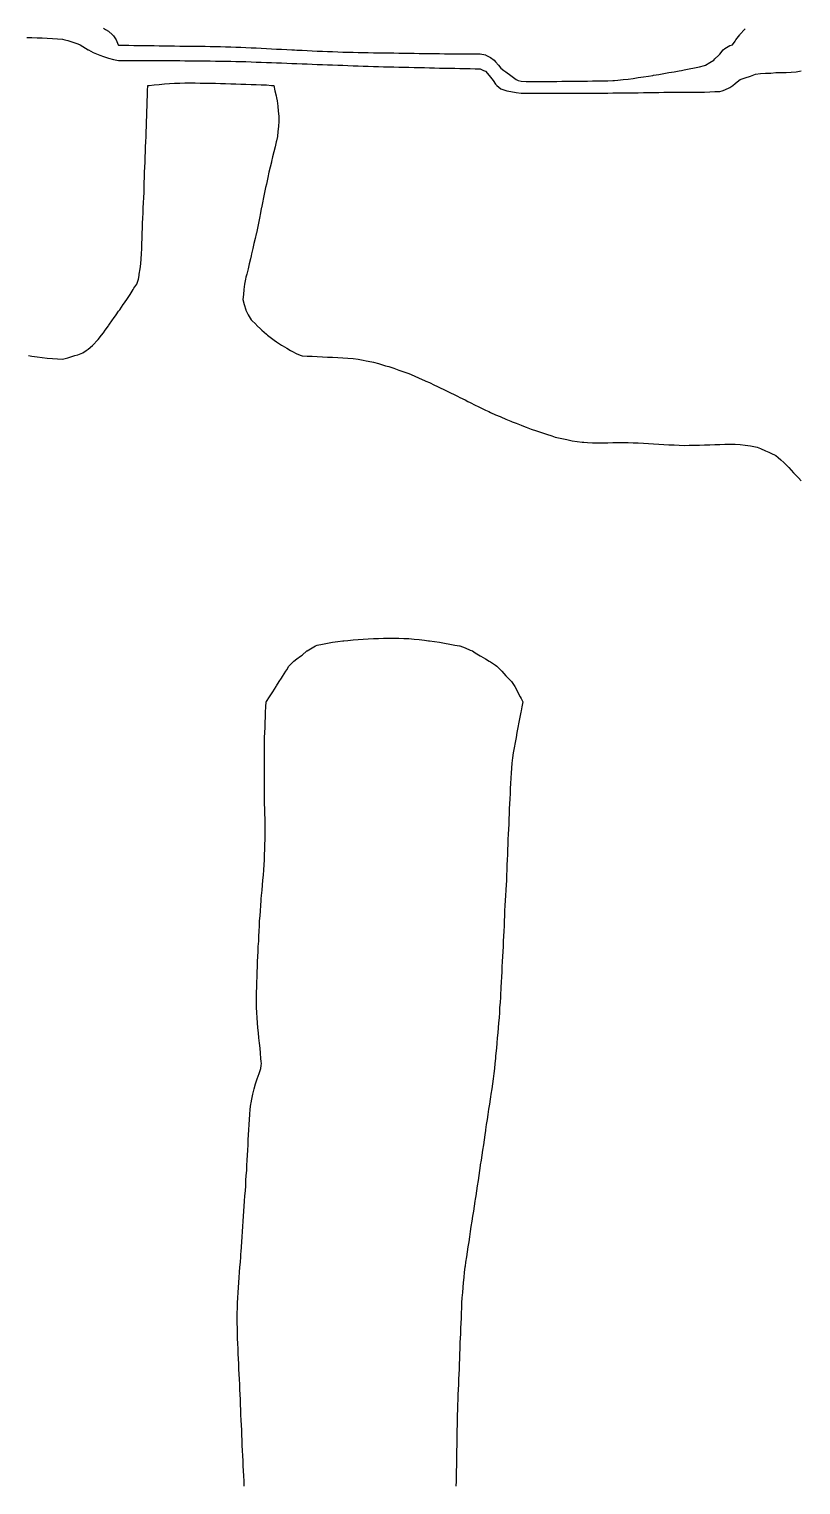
# Model space of a CAD drawing. Header units: inches. Extents: x -13671948.9 to -13671906.2, y 5686257.7 to 5686300.4.
# Drawn here: x -13671936.29 to -13671929.98, y 5686282.44 to 5686294.36 of the extents above; entities that cross this region are included whole.
import ezdxf

# ---------------------------------------------------------------- set-up
doc = ezdxf.new("R2010")
doc.units = ezdxf.units.IN
doc.header["$MEASUREMENT"] = 0

msp = doc.modelspace()

# ---------------------------------------------------------------- linework, layer by layer
for points in [[(-13671936.312, 5686294.29), (-13671936.27, 5686294.29), (-13671936.228, 5686294.289), (-13671936.187, 5686294.288), (-13671936.145, 5686294.286), (-13671936.103, 5686294.283), (-13671936.062, 5686294.28), (-13671936.02, 5686294.276), (-13671936.001, 5686294.272), (-13671935.978, 5686294.267), (-13671935.936, 5686294.254), (-13671935.895, 5686294.239), (-13671935.875, 5686294.23), (-13671935.853, 5686294.217), (-13671935.811, 5686294.191), (-13671935.808, 5686294.189), (-13671935.77, 5686294.169), (-13671935.728, 5686294.152), (-13671935.716, 5686294.147), (-13671935.686, 5686294.136), (-13671935.645, 5686294.123), (-13671935.603, 5686294.111), (-13671935.576, 5686294.105), (-13671935.561, 5686294.102), (-13671935.52, 5686294.102), (-13671935.478, 5686294.102), (-13671935.436, 5686294.102), (-13671935.394, 5686294.102), (-13671935.353, 5686294.102), (-13671935.311, 5686294.102), (-13671935.269, 5686294.102), (-13671935.228, 5686294.102), (-13671935.186, 5686294.102), (-13671935.144, 5686294.102), (-13671935.103, 5686294.102), (-13671935.061, 5686294.102), (-13671935.019, 5686294.101), (-13671934.977, 5686294.101), (-13671934.936, 5686294.1), (-13671934.894, 5686294.1), (-13671934.852, 5686294.099), (-13671934.811, 5686294.099), (-13671934.769, 5686294.098), (-13671934.727, 5686294.098), (-13671934.686, 5686294.097), (-13671934.644, 5686294.096), (-13671934.602, 5686294.095), (-13671934.56, 5686294.094), (-13671934.519, 5686294.093), (-13671934.477, 5686294.092), (-13671934.435, 5686294.09), (-13671934.394, 5686294.089), (-13671934.352, 5686294.087), (-13671934.31, 5686294.086), (-13671934.269, 5686294.084), (-13671934.227, 5686294.083), (-13671934.185, 5686294.081), (-13671934.144, 5686294.079), (-13671934.102, 5686294.077), (-13671934.06, 5686294.076), (-13671934.018, 5686294.074), (-13671933.977, 5686294.072), (-13671933.935, 5686294.07), (-13671933.893, 5686294.069), (-13671933.852, 5686294.067), (-13671933.81, 5686294.066), (-13671933.768, 5686294.064), (-13671933.755, 5686294.064), (-13671933.727, 5686294.063), (-13671933.685, 5686294.061), (-13671933.643, 5686294.059), (-13671933.601, 5686294.058), (-13671933.56, 5686294.057), (-13671933.518, 5686294.055), (-13671933.476, 5686294.054), (-13671933.435, 5686294.053), (-13671933.393, 5686294.052), (-13671933.351, 5686294.051), (-13671933.31, 5686294.05), (-13671933.268, 5686294.049), (-13671933.226, 5686294.048), (-13671933.185, 5686294.047), (-13671933.143, 5686294.046), (-13671933.101, 5686294.045), (-13671933.059, 5686294.044), (-13671933.018, 5686294.043), (-13671932.976, 5686294.042), (-13671932.934, 5686294.041), (-13671932.893, 5686294.041), (-13671932.851, 5686294.04), (-13671932.809, 5686294.039), (-13671932.768, 5686294.038), (-13671932.726, 5686294.037), (-13671932.684, 5686294.036), (-13671932.642, 5686294.035), (-13671932.601, 5686294.035), (-13671932.574, 5686294.022), (-13671932.559, 5686294.015), (-13671932.529, 5686293.98), (-13671932.517, 5686293.966), (-13671932.496, 5686293.939), (-13671932.476, 5686293.909), (-13671932.465, 5686293.897), (-13671932.434, 5686293.87), (-13671932.392, 5686293.857), (-13671932.385, 5686293.855), (-13671932.351, 5686293.848), (-13671932.309, 5686293.84), (-13671932.267, 5686293.836), (-13671932.225, 5686293.835), (-13671932.184, 5686293.835), (-13671932.142, 5686293.835), (-13671932.1, 5686293.835), (-13671932.059, 5686293.835), (-13671932.017, 5686293.835), (-13671931.975, 5686293.835), (-13671931.934, 5686293.835), (-13671931.892, 5686293.835), (-13671931.85, 5686293.835), (-13671931.809, 5686293.835), (-13671931.767, 5686293.836), (-13671931.725, 5686293.836), (-13671931.683, 5686293.836), (-13671931.642, 5686293.836), (-13671931.6, 5686293.836), (-13671931.558, 5686293.836), (-13671931.517, 5686293.837), (-13671931.475, 5686293.837), (-13671931.433, 5686293.838), (-13671931.392, 5686293.838), (-13671931.35, 5686293.839), (-13671931.308, 5686293.839), (-13671931.266, 5686293.84), (-13671931.225, 5686293.84), (-13671931.183, 5686293.841), (-13671931.141, 5686293.841), (-13671931.1, 5686293.842), (-13671931.058, 5686293.842), (-13671931.016, 5686293.842), (-13671930.975, 5686293.842), (-13671930.933, 5686293.842), (-13671930.891, 5686293.843), (-13671930.849, 5686293.843), (-13671930.808, 5686293.843), (-13671930.766, 5686293.844), (-13671930.724, 5686293.846), (-13671930.683, 5686293.848), (-13671930.641, 5686293.85), (-13671930.623, 5686293.855), (-13671930.599, 5686293.863), (-13671930.558, 5686293.882), (-13671930.535, 5686293.897), (-13671930.516, 5686293.913), (-13671930.485, 5686293.939), (-13671930.474, 5686293.947), (-13671930.433, 5686293.961), (-13671930.391, 5686293.975), (-13671930.377, 5686293.98), (-13671930.349, 5686293.99), (-13671930.307, 5686293.995), (-13671930.266, 5686293.998), (-13671930.224, 5686294), (-13671930.182, 5686294.003), (-13671930.141, 5686294.004), (-13671930.099, 5686294.005), (-13671930.057, 5686294.006), (-13671930.016, 5686294.01), (-13671929.974, 5686294.017)], [(-13671935.686, 5686294.367), (-13671935.668, 5686294.356), (-13671935.645, 5686294.343), (-13671935.61, 5686294.314), (-13671935.603, 5686294.305), (-13671935.582, 5686294.272), (-13671935.565, 5686294.23), (-13671935.561, 5686294.229), (-13671935.52, 5686294.228), (-13671935.478, 5686294.227), (-13671935.436, 5686294.226), (-13671935.394, 5686294.226), (-13671935.353, 5686294.225), (-13671935.311, 5686294.225), (-13671935.269, 5686294.224), (-13671935.228, 5686294.223), (-13671935.186, 5686294.223), (-13671935.144, 5686294.222), (-13671935.103, 5686294.222), (-13671935.061, 5686294.221), (-13671935.019, 5686294.221), (-13671934.977, 5686294.22), (-13671934.936, 5686294.22), (-13671934.894, 5686294.219), (-13671934.852, 5686294.219), (-13671934.811, 5686294.218), (-13671934.769, 5686294.217), (-13671934.727, 5686294.216), (-13671934.686, 5686294.215), (-13671934.644, 5686294.214), (-13671934.602, 5686294.212), (-13671934.56, 5686294.211), (-13671934.519, 5686294.209), (-13671934.477, 5686294.207), (-13671934.435, 5686294.205), (-13671934.394, 5686294.203), (-13671934.352, 5686294.201), (-13671934.31, 5686294.199), (-13671934.269, 5686294.196), (-13671934.227, 5686294.194), (-13671934.185, 5686294.192), (-13671934.144, 5686294.19), (-13671934.121, 5686294.189), (-13671934.102, 5686294.188), (-13671934.06, 5686294.186), (-13671934.018, 5686294.184), (-13671933.977, 5686294.182), (-13671933.935, 5686294.18), (-13671933.893, 5686294.179), (-13671933.852, 5686294.177), (-13671933.81, 5686294.175), (-13671933.768, 5686294.174), (-13671933.727, 5686294.172), (-13671933.685, 5686294.171), (-13671933.643, 5686294.17), (-13671933.601, 5686294.168), (-13671933.56, 5686294.168), (-13671933.518, 5686294.167), (-13671933.476, 5686294.166), (-13671933.435, 5686294.165), (-13671933.393, 5686294.165), (-13671933.351, 5686294.164), (-13671933.31, 5686294.164), (-13671933.268, 5686294.163), (-13671933.226, 5686294.163), (-13671933.185, 5686294.162), (-13671933.143, 5686294.162), (-13671933.101, 5686294.161), (-13671933.059, 5686294.16), (-13671933.018, 5686294.16), (-13671932.976, 5686294.159), (-13671932.934, 5686294.159), (-13671932.893, 5686294.158), (-13671932.851, 5686294.158), (-13671932.809, 5686294.158), (-13671932.768, 5686294.157), (-13671932.726, 5686294.157), (-13671932.684, 5686294.156), (-13671932.642, 5686294.156), (-13671932.601, 5686294.156), (-13671932.559, 5686294.149), (-13671932.555, 5686294.147), (-13671932.517, 5686294.128), (-13671932.489, 5686294.105), (-13671932.476, 5686294.092), (-13671932.453, 5686294.064), (-13671932.434, 5686294.039), (-13671932.41, 5686294.022), (-13671932.392, 5686294.009), (-13671932.351, 5686293.98), (-13671932.351, 5686293.98), (-13671932.309, 5686293.948), (-13671932.292, 5686293.939), (-13671932.267, 5686293.932), (-13671932.225, 5686293.931), (-13671932.184, 5686293.931), (-13671932.142, 5686293.931), (-13671932.1, 5686293.931), (-13671932.059, 5686293.931), (-13671932.017, 5686293.931), (-13671931.975, 5686293.931), (-13671931.934, 5686293.932), (-13671931.892, 5686293.932), (-13671931.85, 5686293.932), (-13671931.809, 5686293.933), (-13671931.767, 5686293.934), (-13671931.725, 5686293.934), (-13671931.683, 5686293.935), (-13671931.642, 5686293.935), (-13671931.6, 5686293.936), (-13671931.558, 5686293.937), (-13671931.517, 5686293.938), (-13671931.504, 5686293.939), (-13671931.475, 5686293.942), (-13671931.433, 5686293.946), (-13671931.392, 5686293.95), (-13671931.35, 5686293.956), (-13671931.308, 5686293.962), (-13671931.266, 5686293.968), (-13671931.225, 5686293.974), (-13671931.19, 5686293.98), (-13671931.183, 5686293.982), (-13671931.141, 5686293.989), (-13671931.1, 5686293.997), (-13671931.058, 5686294.004), (-13671931.016, 5686294.011), (-13671930.975, 5686294.018), (-13671930.955, 5686294.022), (-13671930.933, 5686294.026), (-13671930.891, 5686294.034), (-13671930.849, 5686294.042), (-13671930.808, 5686294.051), (-13671930.766, 5686294.061), (-13671930.759, 5686294.064), (-13671930.724, 5686294.086), (-13671930.691, 5686294.105), (-13671930.683, 5686294.115), (-13671930.649, 5686294.147), (-13671930.641, 5686294.154), (-13671930.615, 5686294.189), (-13671930.599, 5686294.202), (-13671930.558, 5686294.224), (-13671930.536, 5686294.23), (-13671930.516, 5686294.262), (-13671930.509, 5686294.272), (-13671930.478, 5686294.314), (-13671930.474, 5686294.319), (-13671930.439, 5686294.356), (-13671930.433, 5686294.363)], [(-13671936.299, 5686291.687), (-13671936.27, 5686291.682), (-13671936.228, 5686291.676), (-13671936.187, 5686291.67), (-13671936.145, 5686291.665), (-13671936.103, 5686291.662), (-13671936.062, 5686291.659), (-13671936.02, 5686291.656), (-13671935.978, 5686291.667), (-13671935.936, 5686291.681), (-13671935.92, 5686291.687), (-13671935.895, 5686291.694), (-13671935.853, 5686291.71), (-13671935.826, 5686291.729), (-13671935.811, 5686291.739), (-13671935.775, 5686291.77), (-13671935.77, 5686291.775), (-13671935.734, 5686291.812), (-13671935.728, 5686291.819), (-13671935.702, 5686291.854), (-13671935.686, 5686291.874), (-13671935.67, 5686291.895), (-13671935.645, 5686291.931), (-13671935.64, 5686291.937), (-13671935.61, 5686291.979), (-13671935.603, 5686291.989), (-13671935.581, 5686292.021), (-13671935.561, 5686292.049), (-13671935.552, 5686292.062), (-13671935.523, 5686292.104), (-13671935.52, 5686292.108), (-13671935.494, 5686292.146), (-13671935.478, 5686292.171), (-13671935.467, 5686292.187), (-13671935.442, 5686292.229), (-13671935.436, 5686292.238), (-13671935.413, 5686292.271), (-13671935.398, 5686292.312), (-13671935.394, 5686292.341), (-13671935.392, 5686292.354), (-13671935.386, 5686292.396), (-13671935.38, 5686292.437), (-13671935.377, 5686292.479), (-13671935.374, 5686292.521), (-13671935.371, 5686292.563), (-13671935.37, 5686292.604), (-13671935.368, 5686292.646), (-13671935.368, 5686292.688), (-13671935.367, 5686292.729), (-13671935.365, 5686292.771), (-13671935.363, 5686292.813), (-13671935.361, 5686292.854), (-13671935.359, 5686292.896), (-13671935.357, 5686292.938), (-13671935.355, 5686292.98), (-13671935.353, 5686293.021), (-13671935.353, 5686293.035), (-13671935.352, 5686293.063), (-13671935.351, 5686293.105), (-13671935.349, 5686293.146), (-13671935.348, 5686293.188), (-13671935.346, 5686293.23), (-13671935.345, 5686293.271), (-13671935.343, 5686293.313), (-13671935.341, 5686293.355), (-13671935.34, 5686293.397), (-13671935.338, 5686293.438), (-13671935.337, 5686293.48), (-13671935.335, 5686293.522), (-13671935.334, 5686293.563), (-13671935.332, 5686293.605), (-13671935.331, 5686293.647), (-13671935.33, 5686293.688), (-13671935.328, 5686293.73), (-13671935.327, 5686293.772), (-13671935.325, 5686293.813), (-13671935.324, 5686293.855), (-13671935.323, 5686293.897), (-13671935.311, 5686293.898), (-13671935.269, 5686293.903), (-13671935.228, 5686293.907), (-13671935.186, 5686293.911), (-13671935.144, 5686293.915), (-13671935.103, 5686293.918), (-13671935.061, 5686293.918), (-13671935.019, 5686293.919), (-13671934.977, 5686293.919), (-13671934.936, 5686293.919), (-13671934.894, 5686293.918), (-13671934.852, 5686293.917), (-13671934.811, 5686293.917), (-13671934.769, 5686293.916), (-13671934.727, 5686293.914), (-13671934.686, 5686293.913), (-13671934.644, 5686293.912), (-13671934.602, 5686293.911), (-13671934.56, 5686293.91), (-13671934.519, 5686293.908), (-13671934.477, 5686293.907), (-13671934.435, 5686293.905), (-13671934.394, 5686293.904), (-13671934.352, 5686293.902), (-13671934.31, 5686293.898), (-13671934.292, 5686293.897), (-13671934.283, 5686293.855), (-13671934.272, 5686293.813), (-13671934.269, 5686293.796), (-13671934.263, 5686293.772), (-13671934.259, 5686293.73), (-13671934.255, 5686293.688), (-13671934.251, 5686293.647), (-13671934.251, 5686293.605), (-13671934.254, 5686293.563), (-13671934.257, 5686293.522), (-13671934.26, 5686293.48), (-13671934.269, 5686293.446), (-13671934.271, 5686293.438), (-13671934.281, 5686293.397), (-13671934.291, 5686293.355), (-13671934.301, 5686293.313), (-13671934.31, 5686293.275), (-13671934.311, 5686293.271), (-13671934.321, 5686293.23), (-13671934.331, 5686293.188), (-13671934.34, 5686293.146), (-13671934.349, 5686293.105), (-13671934.352, 5686293.09), (-13671934.358, 5686293.063), (-13671934.367, 5686293.021), (-13671934.376, 5686292.98), (-13671934.385, 5686292.938), (-13671934.393, 5686292.896), (-13671934.394, 5686292.892), (-13671934.401, 5686292.854), (-13671934.409, 5686292.813), (-13671934.417, 5686292.771), (-13671934.424, 5686292.729), (-13671934.434, 5686292.688), (-13671934.435, 5686292.684), (-13671934.444, 5686292.646), (-13671934.454, 5686292.604), (-13671934.463, 5686292.563), (-13671934.473, 5686292.521), (-13671934.477, 5686292.503), (-13671934.483, 5686292.479), (-13671934.492, 5686292.437), (-13671934.502, 5686292.396), (-13671934.512, 5686292.354), (-13671934.519, 5686292.328), (-13671934.523, 5686292.312), (-13671934.532, 5686292.271), (-13671934.536, 5686292.229), (-13671934.54, 5686292.187), (-13671934.544, 5686292.146), (-13671934.534, 5686292.104), (-13671934.52, 5686292.062), (-13671934.519, 5686292.058), (-13671934.502, 5686292.021), (-13671934.477, 5686291.98), (-13671934.476, 5686291.979), (-13671934.435, 5686291.94), (-13671934.432, 5686291.937), (-13671934.394, 5686291.901), (-13671934.388, 5686291.895), (-13671934.352, 5686291.862), (-13671934.343, 5686291.854), (-13671934.31, 5686291.829), (-13671934.287, 5686291.812), (-13671934.269, 5686291.8), (-13671934.227, 5686291.772), (-13671934.224, 5686291.77), (-13671934.185, 5686291.747), (-13671934.154, 5686291.729), (-13671934.144, 5686291.723), (-13671934.102, 5686291.701), (-13671934.067, 5686291.687), (-13671934.06, 5686291.685), (-13671934.018, 5686291.683), (-13671933.977, 5686291.681), (-13671933.935, 5686291.679), (-13671933.893, 5686291.677), (-13671933.852, 5686291.675), (-13671933.81, 5686291.674), (-13671933.768, 5686291.672), (-13671933.727, 5686291.669), (-13671933.685, 5686291.666), (-13671933.643, 5686291.664), (-13671933.601, 5686291.658), (-13671933.56, 5686291.65), (-13671933.534, 5686291.645), (-13671933.518, 5686291.642), (-13671933.476, 5686291.634), (-13671933.435, 5686291.621), (-13671933.393, 5686291.608), (-13671933.378, 5686291.604), (-13671933.351, 5686291.596), (-13671933.31, 5686291.583), (-13671933.268, 5686291.568), (-13671933.251, 5686291.562), (-13671933.226, 5686291.553), (-13671933.185, 5686291.539), (-13671933.143, 5686291.521), (-13671933.142, 5686291.52), (-13671933.101, 5686291.502), (-13671933.059, 5686291.483), (-13671933.048, 5686291.478), (-13671933.018, 5686291.466), (-13671932.976, 5686291.445), (-13671932.958, 5686291.437), (-13671932.934, 5686291.425), (-13671932.893, 5686291.405), (-13671932.872, 5686291.395), (-13671932.851, 5686291.385), (-13671932.809, 5686291.364), (-13671932.787, 5686291.353), (-13671932.768, 5686291.344), (-13671932.726, 5686291.324), (-13671932.702, 5686291.312), (-13671932.684, 5686291.303), (-13671932.642, 5686291.282), (-13671932.618, 5686291.27), (-13671932.601, 5686291.261), (-13671932.559, 5686291.241), (-13671932.532, 5686291.228), (-13671932.517, 5686291.221), (-13671932.476, 5686291.202), (-13671932.44, 5686291.187), (-13671932.434, 5686291.184), (-13671932.392, 5686291.166), (-13671932.351, 5686291.149), (-13671932.341, 5686291.145), (-13671932.309, 5686291.132), (-13671932.267, 5686291.116), (-13671932.233, 5686291.103), (-13671932.225, 5686291.1), (-13671932.184, 5686291.085), (-13671932.142, 5686291.07), (-13671932.116, 5686291.061), (-13671932.1, 5686291.056), (-13671932.059, 5686291.042), (-13671932.017, 5686291.029), (-13671931.988, 5686291.02), (-13671931.975, 5686291.016), (-13671931.934, 5686291.007), (-13671931.892, 5686290.999), (-13671931.85, 5686290.99), (-13671931.809, 5686290.984), (-13671931.767, 5686290.979), (-13671931.754, 5686290.978), (-13671931.725, 5686290.975), (-13671931.683, 5686290.971), (-13671931.642, 5686290.971), (-13671931.6, 5686290.972), (-13671931.558, 5686290.973), (-13671931.517, 5686290.974), (-13671931.475, 5686290.974), (-13671931.433, 5686290.974), (-13671931.392, 5686290.974), (-13671931.35, 5686290.973), (-13671931.308, 5686290.971), (-13671931.266, 5686290.97), (-13671931.225, 5686290.968), (-13671931.183, 5686290.965), (-13671931.141, 5686290.962), (-13671931.1, 5686290.959), (-13671931.058, 5686290.957), (-13671931.016, 5686290.955), (-13671930.975, 5686290.953), (-13671930.933, 5686290.951), (-13671930.891, 5686290.952), (-13671930.849, 5686290.953), (-13671930.808, 5686290.954), (-13671930.766, 5686290.955), (-13671930.724, 5686290.957), (-13671930.683, 5686290.959), (-13671930.641, 5686290.96), (-13671930.599, 5686290.961), (-13671930.558, 5686290.962), (-13671930.516, 5686290.962), (-13671930.474, 5686290.96), (-13671930.433, 5686290.953), (-13671930.391, 5686290.947), (-13671930.349, 5686290.94), (-13671930.336, 5686290.936), (-13671930.307, 5686290.925), (-13671930.266, 5686290.906), (-13671930.239, 5686290.895), (-13671930.224, 5686290.888), (-13671930.182, 5686290.868), (-13671930.164, 5686290.853), (-13671930.141, 5686290.833), (-13671930.117, 5686290.811), (-13671930.099, 5686290.792), (-13671930.077, 5686290.77), (-13671930.057, 5686290.749), (-13671930.038, 5686290.728), (-13671930.016, 5686290.705), (-13671929.998, 5686290.686), (-13671929.974, 5686290.661)], [(-13671934.533, 5686282.43), (-13671934.535, 5686282.472), (-13671934.537, 5686282.514), (-13671934.539, 5686282.555), (-13671934.541, 5686282.597), (-13671934.543, 5686282.639), (-13671934.545, 5686282.68), (-13671934.547, 5686282.722), (-13671934.549, 5686282.764), (-13671934.551, 5686282.806), (-13671934.552, 5686282.847), (-13671934.554, 5686282.889), (-13671934.556, 5686282.931), (-13671934.558, 5686282.972), (-13671934.56, 5686283.014), (-13671934.56, 5686283.021), (-13671934.562, 5686283.056), (-13671934.563, 5686283.097), (-13671934.565, 5686283.139), (-13671934.567, 5686283.181), (-13671934.568, 5686283.223), (-13671934.57, 5686283.264), (-13671934.572, 5686283.306), (-13671934.574, 5686283.348), (-13671934.576, 5686283.389), (-13671934.578, 5686283.431), (-13671934.58, 5686283.473), (-13671934.582, 5686283.514), (-13671934.584, 5686283.556), (-13671934.586, 5686283.598), (-13671934.587, 5686283.64), (-13671934.588, 5686283.681), (-13671934.589, 5686283.723), (-13671934.59, 5686283.765), (-13671934.59, 5686283.806), (-13671934.59, 5686283.848), (-13671934.589, 5686283.89), (-13671934.589, 5686283.931), (-13671934.586, 5686283.973), (-13671934.583, 5686284.015), (-13671934.58, 5686284.056), (-13671934.577, 5686284.098), (-13671934.574, 5686284.14), (-13671934.571, 5686284.182), (-13671934.568, 5686284.223), (-13671934.565, 5686284.265), (-13671934.562, 5686284.307), (-13671934.56, 5686284.333), (-13671934.559, 5686284.348), (-13671934.556, 5686284.39), (-13671934.554, 5686284.432), (-13671934.551, 5686284.473), (-13671934.548, 5686284.515), (-13671934.545, 5686284.557), (-13671934.542, 5686284.599), (-13671934.539, 5686284.64), (-13671934.536, 5686284.682), (-13671934.533, 5686284.724), (-13671934.53, 5686284.765), (-13671934.527, 5686284.807), (-13671934.524, 5686284.849), (-13671934.521, 5686284.89), (-13671934.519, 5686284.928), (-13671934.519, 5686284.932), (-13671934.516, 5686284.974), (-13671934.513, 5686285.016), (-13671934.511, 5686285.057), (-13671934.509, 5686285.099), (-13671934.507, 5686285.141), (-13671934.504, 5686285.182), (-13671934.502, 5686285.224), (-13671934.5, 5686285.266), (-13671934.498, 5686285.307), (-13671934.496, 5686285.349), (-13671934.494, 5686285.391), (-13671934.491, 5686285.432), (-13671934.487, 5686285.474), (-13671934.484, 5686285.516), (-13671934.479, 5686285.558), (-13671934.477, 5686285.569), (-13671934.472, 5686285.599), (-13671934.462, 5686285.641), (-13671934.452, 5686285.683), (-13671934.441, 5686285.724), (-13671934.435, 5686285.742), (-13671934.427, 5686285.766), (-13671934.412, 5686285.808), (-13671934.396, 5686285.849), (-13671934.394, 5686285.874), (-13671934.392, 5686285.891), (-13671934.394, 5686285.908), (-13671934.396, 5686285.933), (-13671934.4, 5686285.975), (-13671934.404, 5686286.016), (-13671934.409, 5686286.058), (-13671934.413, 5686286.1), (-13671934.417, 5686286.141), (-13671934.421, 5686286.183), (-13671934.425, 5686286.225), (-13671934.428, 5686286.266), (-13671934.431, 5686286.308), (-13671934.432, 5686286.35), (-13671934.432, 5686286.391), (-13671934.432, 5686286.433), (-13671934.432, 5686286.475), (-13671934.431, 5686286.517), (-13671934.429, 5686286.558), (-13671934.428, 5686286.6), (-13671934.427, 5686286.642), (-13671934.425, 5686286.683), (-13671934.424, 5686286.725), (-13671934.422, 5686286.767), (-13671934.42, 5686286.808), (-13671934.418, 5686286.85), (-13671934.415, 5686286.892), (-13671934.413, 5686286.934), (-13671934.411, 5686286.975), (-13671934.409, 5686287.017), (-13671934.407, 5686287.059), (-13671934.404, 5686287.1), (-13671934.401, 5686287.142), (-13671934.398, 5686287.184), (-13671934.395, 5686287.225), (-13671934.394, 5686287.238), (-13671934.391, 5686287.267), (-13671934.387, 5686287.309), (-13671934.384, 5686287.351), (-13671934.38, 5686287.392), (-13671934.376, 5686287.434), (-13671934.373, 5686287.476), (-13671934.369, 5686287.517), (-13671934.368, 5686287.559), (-13671934.366, 5686287.601), (-13671934.365, 5686287.642), (-13671934.364, 5686287.684), (-13671934.363, 5686287.726), (-13671934.362, 5686287.767), (-13671934.362, 5686287.809), (-13671934.362, 5686287.851), (-13671934.363, 5686287.893), (-13671934.364, 5686287.934), (-13671934.365, 5686287.976), (-13671934.366, 5686288.018), (-13671934.367, 5686288.059), (-13671934.368, 5686288.101), (-13671934.368, 5686288.143), (-13671934.368, 5686288.184), (-13671934.368, 5686288.226), (-13671934.368, 5686288.268), (-13671934.368, 5686288.31), (-13671934.368, 5686288.351), (-13671934.368, 5686288.393), (-13671934.368, 5686288.435), (-13671934.367, 5686288.476), (-13671934.367, 5686288.518), (-13671934.366, 5686288.56), (-13671934.365, 5686288.601), (-13671934.363, 5686288.643), (-13671934.362, 5686288.685), (-13671934.36, 5686288.726), (-13671934.358, 5686288.768), (-13671934.356, 5686288.81), (-13671934.354, 5686288.852), (-13671934.352, 5686288.854), (-13671934.327, 5686288.893), (-13671934.31, 5686288.918), (-13671934.299, 5686288.935), (-13671934.273, 5686288.977), (-13671934.269, 5686288.983), (-13671934.246, 5686289.018), (-13671934.227, 5686289.046), (-13671934.219, 5686289.06), (-13671934.193, 5686289.102), (-13671934.185, 5686289.115), (-13671934.168, 5686289.143), (-13671934.144, 5686289.168), (-13671934.126, 5686289.185), (-13671934.102, 5686289.204), (-13671934.072, 5686289.227), (-13671934.06, 5686289.235), (-13671934.02, 5686289.269), (-13671934.018, 5686289.269), (-13671933.977, 5686289.295), (-13671933.949, 5686289.31), (-13671933.935, 5686289.315), (-13671933.893, 5686289.324), (-13671933.852, 5686289.332), (-13671933.81, 5686289.339), (-13671933.768, 5686289.346), (-13671933.727, 5686289.351), (-13671933.718, 5686289.352), (-13671933.685, 5686289.355), (-13671933.643, 5686289.36), (-13671933.601, 5686289.363), (-13671933.56, 5686289.365), (-13671933.518, 5686289.367), (-13671933.476, 5686289.37), (-13671933.435, 5686289.371), (-13671933.393, 5686289.372), (-13671933.351, 5686289.373), (-13671933.31, 5686289.374), (-13671933.268, 5686289.372), (-13671933.226, 5686289.371), (-13671933.185, 5686289.37), (-13671933.143, 5686289.366), (-13671933.101, 5686289.361), (-13671933.059, 5686289.356), (-13671933.024, 5686289.352), (-13671933.018, 5686289.351), (-13671932.976, 5686289.345), (-13671932.934, 5686289.339), (-13671932.893, 5686289.332), (-13671932.851, 5686289.325), (-13671932.809, 5686289.317), (-13671932.772, 5686289.31), (-13671932.768, 5686289.309), (-13671932.726, 5686289.294), (-13671932.684, 5686289.276), (-13671932.666, 5686289.269), (-13671932.642, 5686289.254), (-13671932.601, 5686289.229), (-13671932.597, 5686289.227), (-13671932.559, 5686289.204), (-13671932.528, 5686289.185), (-13671932.517, 5686289.178), (-13671932.476, 5686289.151), (-13671932.465, 5686289.143), (-13671932.434, 5686289.111), (-13671932.426, 5686289.102), (-13671932.392, 5686289.066), (-13671932.386, 5686289.06), (-13671932.351, 5686289.023), (-13671932.347, 5686289.018), (-13671932.318, 5686288.977), (-13671932.309, 5686288.958), (-13671932.297, 5686288.935), (-13671932.275, 5686288.893), (-13671932.267, 5686288.878), (-13671932.253, 5686288.852), (-13671932.261, 5686288.81), (-13671932.267, 5686288.778), (-13671932.269, 5686288.768), (-13671932.277, 5686288.726), (-13671932.285, 5686288.685), (-13671932.293, 5686288.643), (-13671932.301, 5686288.601), (-13671932.309, 5686288.56), (-13671932.309, 5686288.559), (-13671932.317, 5686288.518), (-13671932.325, 5686288.476), (-13671932.332, 5686288.435), (-13671932.339, 5686288.393), (-13671932.342, 5686288.351), (-13671932.345, 5686288.31), (-13671932.348, 5686288.268), (-13671932.351, 5686288.23), (-13671932.351, 5686288.226), (-13671932.353, 5686288.184), (-13671932.356, 5686288.143), (-13671932.358, 5686288.101), (-13671932.36, 5686288.059), (-13671932.362, 5686288.018), (-13671932.364, 5686287.976), (-13671932.366, 5686287.934), (-13671932.367, 5686287.893), (-13671932.369, 5686287.851), (-13671932.371, 5686287.809), (-13671932.373, 5686287.767), (-13671932.375, 5686287.726), (-13671932.376, 5686287.684), (-13671932.378, 5686287.642), (-13671932.38, 5686287.601), (-13671932.381, 5686287.559), (-13671932.383, 5686287.517), (-13671932.384, 5686287.476), (-13671932.386, 5686287.434), (-13671932.388, 5686287.392), (-13671932.39, 5686287.351), (-13671932.392, 5686287.316), (-13671932.393, 5686287.309), (-13671932.395, 5686287.267), (-13671932.398, 5686287.225), (-13671932.4, 5686287.184), (-13671932.402, 5686287.142), (-13671932.403, 5686287.1), (-13671932.405, 5686287.059), (-13671932.407, 5686287.017), (-13671932.409, 5686286.975), (-13671932.411, 5686286.934), (-13671932.413, 5686286.892), (-13671932.415, 5686286.85), (-13671932.417, 5686286.808), (-13671932.419, 5686286.767), (-13671932.421, 5686286.725), (-13671932.424, 5686286.683), (-13671932.426, 5686286.642), (-13671932.429, 5686286.6), (-13671932.431, 5686286.558), (-13671932.433, 5686286.517), (-13671932.434, 5686286.487), (-13671932.435, 5686286.475), (-13671932.437, 5686286.433), (-13671932.44, 5686286.391), (-13671932.443, 5686286.35), (-13671932.445, 5686286.308), (-13671932.448, 5686286.266), (-13671932.451, 5686286.225), (-13671932.454, 5686286.183), (-13671932.458, 5686286.141), (-13671932.462, 5686286.1), (-13671932.466, 5686286.058), (-13671932.47, 5686286.016), (-13671932.474, 5686285.975), (-13671932.476, 5686285.952), (-13671932.477, 5686285.933), (-13671932.481, 5686285.891), (-13671932.486, 5686285.849), (-13671932.491, 5686285.808), (-13671932.496, 5686285.766), (-13671932.502, 5686285.724), (-13671932.508, 5686285.683), (-13671932.514, 5686285.641), (-13671932.517, 5686285.619), (-13671932.52, 5686285.599), (-13671932.527, 5686285.558), (-13671932.533, 5686285.516), (-13671932.54, 5686285.474), (-13671932.546, 5686285.432), (-13671932.552, 5686285.391), (-13671932.558, 5686285.349), (-13671932.559, 5686285.342), (-13671932.564, 5686285.307), (-13671932.57, 5686285.266), (-13671932.576, 5686285.224), (-13671932.582, 5686285.182), (-13671932.589, 5686285.141), (-13671932.595, 5686285.099), (-13671932.601, 5686285.062), (-13671932.602, 5686285.057), (-13671932.608, 5686285.016), (-13671932.614, 5686284.974), (-13671932.62, 5686284.932), (-13671932.626, 5686284.89), (-13671932.632, 5686284.849), (-13671932.638, 5686284.807), (-13671932.642, 5686284.781), (-13671932.645, 5686284.765), (-13671932.651, 5686284.724), (-13671932.658, 5686284.682), (-13671932.665, 5686284.64), (-13671932.671, 5686284.599), (-13671932.678, 5686284.557), (-13671932.684, 5686284.515), (-13671932.684, 5686284.514), (-13671932.69, 5686284.473), (-13671932.696, 5686284.432), (-13671932.702, 5686284.39), (-13671932.708, 5686284.348), (-13671932.714, 5686284.307), (-13671932.721, 5686284.265), (-13671932.726, 5686284.231), (-13671932.727, 5686284.223), (-13671932.732, 5686284.182), (-13671932.736, 5686284.14), (-13671932.741, 5686284.098), (-13671932.745, 5686284.056), (-13671932.748, 5686284.015), (-13671932.751, 5686283.973), (-13671932.754, 5686283.931), (-13671932.755, 5686283.89), (-13671932.757, 5686283.848), (-13671932.758, 5686283.806), (-13671932.76, 5686283.765), (-13671932.762, 5686283.723), (-13671932.764, 5686283.681), (-13671932.766, 5686283.64), (-13671932.768, 5686283.608), (-13671932.768, 5686283.598), (-13671932.769, 5686283.556), (-13671932.771, 5686283.514), (-13671932.772, 5686283.473), (-13671932.774, 5686283.431), (-13671932.775, 5686283.389), (-13671932.777, 5686283.348), (-13671932.779, 5686283.306), (-13671932.78, 5686283.264), (-13671932.782, 5686283.223), (-13671932.784, 5686283.181), (-13671932.785, 5686283.139), (-13671932.787, 5686283.097), (-13671932.788, 5686283.056), (-13671932.79, 5686283.014), (-13671932.79, 5686282.972), (-13671932.791, 5686282.931), (-13671932.792, 5686282.889), (-13671932.793, 5686282.847), (-13671932.793, 5686282.806), (-13671932.794, 5686282.764), (-13671932.795, 5686282.722), (-13671932.796, 5686282.68), (-13671932.796, 5686282.639), (-13671932.797, 5686282.597), (-13671932.798, 5686282.555), (-13671932.799, 5686282.514), (-13671932.8, 5686282.472), (-13671932.802, 5686282.43)]]:
    msp.add_lwpolyline(points)

doc.saveas('drawing.dxf')
